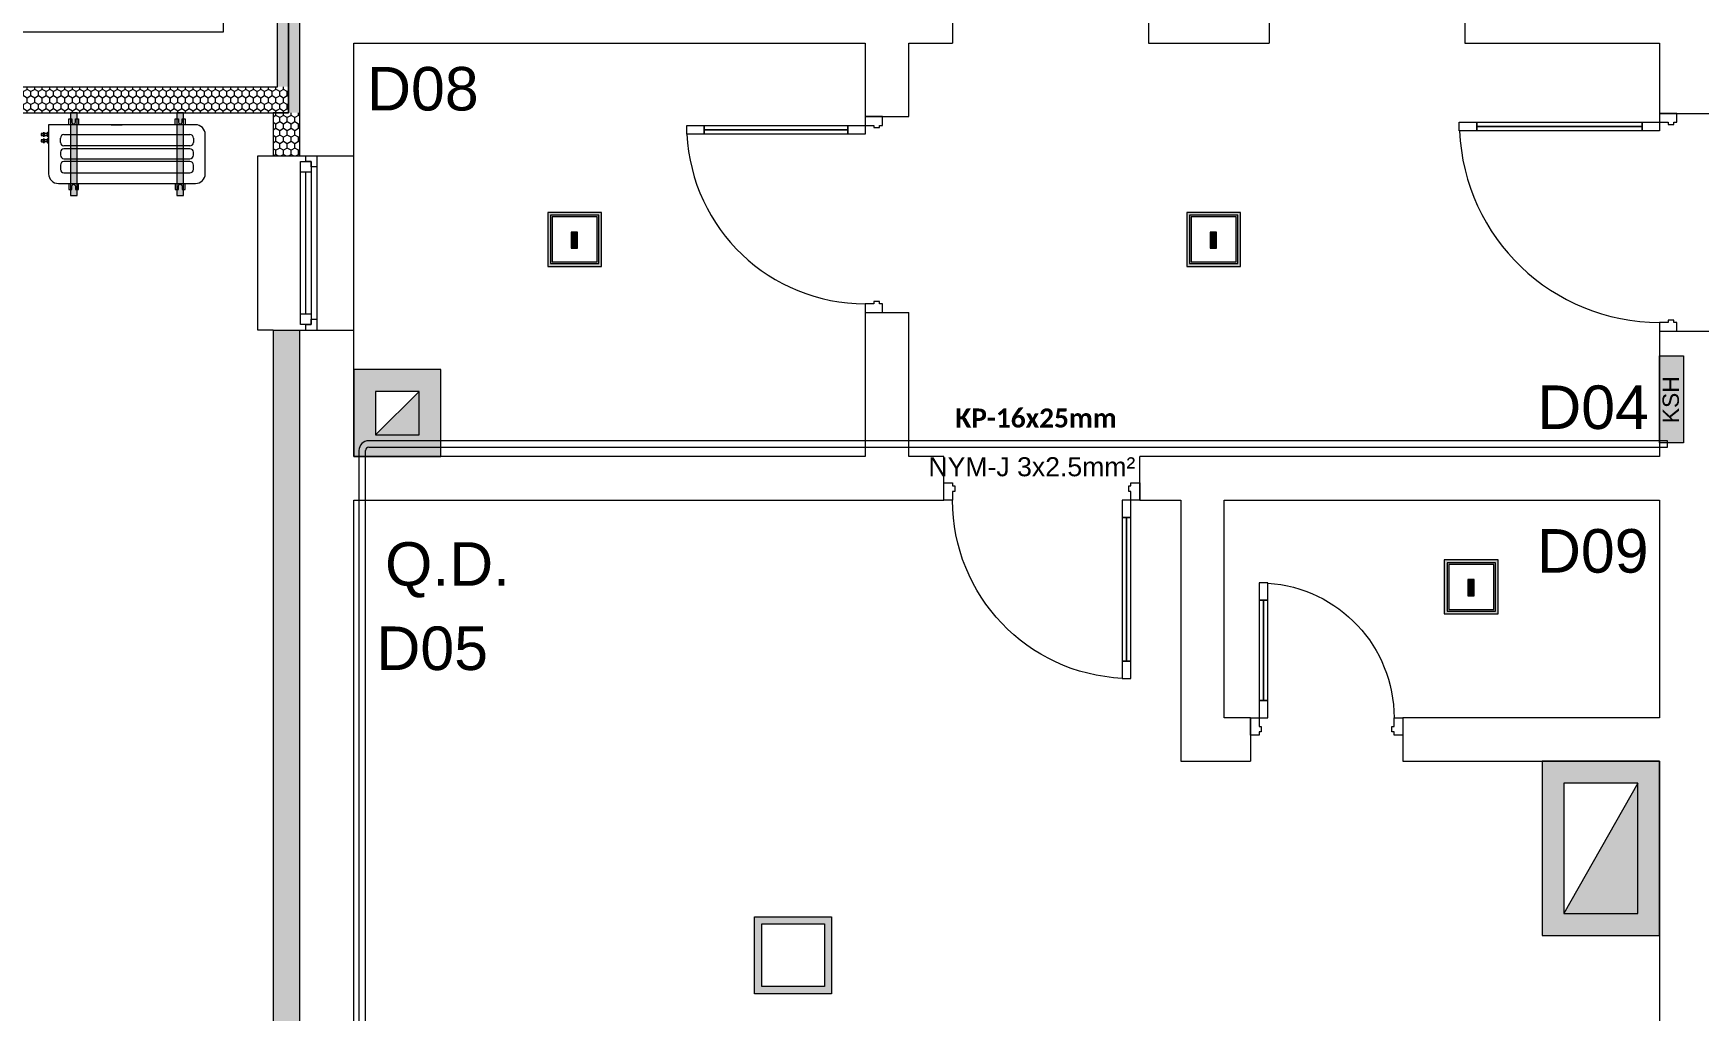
# Model space of a CAD drawing. Header units: millimetres. Extents: x 2791058 to 2855058, y -67651 to -26651.
# Drawn here: x 2820194 to 2827846, y -53419 to -48927 of the extents above; entities that cross this region are included whole.
import ezdxf

# ---------------------------------------------------------------- set-up
doc = ezdxf.new("R2010")
doc.units = ezdxf.units.MM
doc.header["$MEASUREMENT"] = 0
for name, color, linetype, lineweight in [('00E-Ndriqimi elektrike_Pen_No__6', 5, 'Continuous', 0), ('0_Pen_No__80', 3, 'Continuous', 0), ('Annotation - Text_Pen_No__82_Pen_No__7', 7, 'Continuous', 0), ('Exterior walls_Pen_No__60', 230, 'Continuous', 0), ('Structural - Bearing_Pen_No__19', 255, 'Continuous', 0), ('Structural - Bearing_Pen_No__6', 5, 'Continuous', 0), ('Structural - Bearing_Pen_No__82_Pen_No__80', 3, 'Continuous', 0)]:
    doc.layers.add(name, color=color, linetype=linetype, lineweight=lineweight)
doc.layers.add('0_muret e jashtme', color=7, linetype='Continuous')
doc.layers.add('Exterior walls', color=7, linetype='Continuous')
for name, color, linetype, lineweight, true_color in [('0_muret e jashtme_Pen_No__82', 7, 'Continuous', 0, 0xaaaaaa), ('ARCHICAD Doors_Pen_No__82', 7, 'Continuous', 0, 0xaaaaaa), ('ARCHICAD Windows_Pen_No__82', 7, 'Continuous', 0, 0xaaaaaa), ('Exterior walls_Pen_No__119_Pen_No__163', 7, 'Continuous', 0, 0xe8e8e8), ('Exterior walls_Pen_No__119_Pen_No__204', 7, 'Continuous', 0, 0xe8e8e8), ('Exterior walls_Pen_No__1_Pen_No__61', 7, 'Continuous', 0, 0x6a6a6a), ('Shell - Roof_Pen_No__82', 7, 'Continuous', 0, 0xaaaaaa), ('Structural - Bearing_Pen_No__82', 7, 'Continuous', 0, 0xaaaaaa), ('Text blocks_Pen_No__82', 7, 'Continuous', 0, 0xaaaaaa)]:
    doc.layers.add(name, color=color, linetype=linetype, lineweight=lineweight, true_color=true_color)
doc.styles.add('GENERATED_STYLE_1', font='')
doc.styles.add('GENERATED_STYLE_3', font='')
doc.styles.get('GENERATED_STYLE_1').set_extended_font_data('Arial')
doc.styles.get('GENERATED_STYLE_3').set_extended_font_data('Calibri', bold=True)
pattern_1 = [(90, (2247653.822, -76424.967), (-34.6410162, 0), [20, -40]), (90, (2247636.502, -76394.967), (-34.6410162, 0), [20, -40]), (150, (2247653.822, -76404.967), (17.320508, 30), [20, -40]), (150, (2247619.18, -76404.967), (17.320508, 30), [20, -40]), (210, (2247653.822, -76424.967), (-17.320508, 30), [20, -40]), (210, (2247619.18, -76424.967), (-17.320508, 30), [20, -40])]

# ---------------------------------------------------------------- blocks, each defined once
blk = doc.blocks.new('Wall_5', base_point=(2821666.5, -45072.7))
at = {"layer": '0_muret e jashtme_Pen_No__82', "linetype": 'Continuous', "lineweight": 0, "true_color": 0xaaaaaa}
h = blk.add_hatch(dxfattribs=at)
h.set_pattern_fill('Styrofoam_SM_Insulation', color=253, style=0, pattern_type=2)
h.set_pattern_definition(pattern_1)
h.paths.add_polyline_path([(2821366.5, -45072.7), (2821366.5, -49292.7), (2821416.5, -49292.7), (2821416.5, -45072.7)])
at = {"layer": '0_muret e jashtme_Pen_No__82', "color": 253, "linetype": 'Continuous', "lineweight": 0, "true_color": 0xaaaaaa}
blk.add_line((2821416.5, -45072.7), (2821416.5, -49292.7), dxfattribs=at)
at = {"layer": '0_muret e jashtme_Pen_No__82', "color": 253, "linetype": 'Continuous', "lineweight": 0, "true_color": 0xaaaaaa, "flags": 128}
for points in [[(2821366.5, -45072.7), (2821366.5, -49292.7)], [(2821666.5, -45072.7), (2821366.5, -45072.7)], [(2821666.5, -48722.7), (2821666.5, -45072.7)], [(2821666.5, -49292.7), (2821666.5, -48972.7)]]:
    blk.add_lwpolyline(points, dxfattribs=at)
blk = doc.blocks.new('Storefront 22')
at = {"layer": 'ARCHICAD Doors_Pen_No__82', "color": 253, "linetype": 'Continuous', "lineweight": 0, "true_color": 0xaaaaaa}
for p, q in [((370, 740), (370, 820)), ((370, 820), (410, 820)), ((410, 820), (410, 740)), ((370, 740), (390, 740)), ((370, 80), (370, 740)), ((410, 740), (370, 740)), ((390, 740), (410, 740)), ((390, 80), (390, 740)), ((390, 740), (390, 80)), ((390, 740), (390, 80)), ((410, 740), (410, 80)), ((390, 80), (370, 80)), ((370, 0), (370, 80)), ((370, 80), (410, 80)), ((410, 80), (390, 80)), ((410, 80), (410, 0)), ((-450, 0), (-450, -80)), ((-410, 0), (-450, 0)), ((-450, 0), (-450, -80)), ((-450, 0), (-450, -80)), ((-410, -40), (-410, 0)), ((410, 0), (370, 0)), ((410, 0), (410, -40)), ((450, 0), (410, 0)), ((450, -80), (450, 0)), ((450, 0), (450, -80)), ((450, 0), (450, -80)), ((-400, -40), (-410, -40)), ((-410, -80), (-410, -65.4)), ((-410, -65.4), (-400, -65.4)), ((-400, -65.4), (-400, -40)), ((410, -40), (400, -40)), ((400, -40), (400, -65.4)), ((400, -65.4), (410, -65.4)), ((410, -65.4), (410, -80)), ((-450, -80), (-410, -80)), ((-450, -80), (-450, -250)), ((410, -80), (450, -80)), ((450, -80), (450, -250))]:
    blk.add_line(p, q, dxfattribs=at)
blk.add_arc((410, 0), 820, 92.79603, 180, dxfattribs=at)
blk = doc.blocks.new('Wall_11', base_point=(2836666.5, -48722.7))
at = {"layer": '0_muret e jashtme_Pen_No__82', "color": 253, "linetype": 'Continuous', "lineweight": 0, "true_color": 0xaaaaaa}
for p, q in [((2824417.6, -48802.7), (2824417.6, -48972.7)), ((2825317.6, -48802.7), (2825317.6, -48972.7)), ((2825872.3, -48802.7), (2825872.3, -48972.7)), ((2826772.3, -48802.7), (2826772.3, -48972.7))]:
    blk.add_line(p, q, dxfattribs=at)
at = {"layer": '0_muret e jashtme_Pen_No__82', "color": 253, "linetype": 'Continuous', "lineweight": 0, "true_color": 0xaaaaaa, "flags": 128}
for points in [[(2821666.5, -48972.7), (2824016.5, -48972.7)], [(2824216.5, -48972.7), (2824417.6, -48972.7)], [(2825317.6, -48972.7), (2825872.3, -48972.7)], [(2826772.3, -48972.7), (2827666.5, -48972.7)]]:
    blk.add_lwpolyline(points, dxfattribs=at)
at = {"layer": 'ARCHICAD Doors_Pen_No__82', "color": 253, "linetype": 'Continuous', "lineweight": 0, "true_color": 0xaaaaaa, "zscale": 1000}
blk.add_blockref('Storefront 22', (2824867.6, -48722.7), dxfattribs=at)
at = {"layer": 'ARCHICAD Doors_Pen_No__82', "color": 253, "linetype": 'Continuous', "lineweight": 0, "true_color": 0xaaaaaa, "xscale": -1, "zscale": 1000}
blk.add_blockref('Storefront 22', (2826322.3, -48722.7), dxfattribs=at)
blk = doc.blocks.new('Window 22')
at = {"layer": 'ARCHICAD Windows_Pen_No__82', "color": 253, "linetype": 'Continuous', "lineweight": 0, "true_color": 0xaaaaaa}
for p, q in [((-400, 150), (-400, 220)), ((-400, 220), (400, 220)), ((400, 220), (400, 150)), ((-400, 150), (-400, 30)), ((400, 150), (400, 30)), ((-400, 30), (-400, 0)), ((-400, 0), (-375, 0)), ((-400, 0), (-400, -50)), ((-400, 0), (-400, -50)), ((-375, 25), (-325, 25)), ((-375, -25), (-375, 25)), ((-375, 0), (-375, -25)), ((-325, 25), (325, 25)), ((-325, 25), (-325, -25)), ((-325, 25), (325, 25)), ((-325, 0), (325, 0)), ((325, -25), (325, 25)), ((325, 25), (375, 25)), ((375, 25), (375, -25)), ((375, -25), (375, 0)), ((375, 0), (400, 0)), ((400, 30), (400, 0)), ((400, 0), (400, -50)), ((400, 0), (400, -50)), ((-350, -50), (-400, -50)), ((-400, -50), (-400, -220)), ((-375, -25), (-350, -25)), ((-325, -25), (-375, -25)), ((-350, -25), (-350, -50)), ((350, -50), (-350, -50)), ((325, -25), (-325, -25)), ((375, -25), (325, -25)), ((350, -50), (350, -25)), ((350, -25), (375, -25)), ((400, -50), (350, -50)), ((400, -50), (400, -220)), ((-400, -220), (400, -220))]:
    blk.add_line(p, q, dxfattribs=at)
blk = doc.blocks.new('Window 22_2')
at = {"layer": 'ARCHICAD Windows_Pen_No__82', "color": 253, "linetype": 'Continuous', "lineweight": 0, "true_color": 0xaaaaaa}
for p, q in [((-800, 150), (-800, 220)), ((-800, 220), (800, 220)), ((800, 220), (800, 150)), ((-800, 150), (-800, 30)), ((800, 150), (800, 30)), ((-800, 30), (-800, 0)), ((-800, 0), (-775, 0)), ((-800, 0), (-800, -50)), ((-800, 0), (-800, -50)), ((-775, 25), (-725, 25)), ((-775, -25), (-775, 25)), ((-775, 0), (-775, -25)), ((-725, 25), (725, 25)), ((-725, 25), (-725, -25)), ((-725, 25), (725, 25)), ((-725, 0), (725, 0)), ((725, -25), (725, 25)), ((725, 25), (775, 25)), ((775, 25), (775, -25)), ((775, -25), (775, 0)), ((775, 0), (800, 0)), ((800, 30), (800, 0)), ((800, 0), (800, -50)), ((800, 0), (800, -50)), ((-750, -50), (-800, -50)), ((-800, -50), (-800, -220)), ((-775, -25), (-750, -25)), ((-725, -25), (-775, -25)), ((-750, -25), (-750, -50)), ((750, -50), (-750, -50)), ((725, -25), (-725, -25)), ((775, -25), (725, -25)), ((750, -50), (750, -25)), ((750, -25), (775, -25)), ((800, -50), (750, -50)), ((800, -50), (800, -220)), ((-800, -220), (800, -220))]:
    blk.add_line(p, q, dxfattribs=at)
blk = doc.blocks.new('Door 22')
at = {"layer": 'ARCHICAD Doors_Pen_No__82', "color": 253, "linetype": 'Continuous', "lineweight": 0, "true_color": 0xaaaaaa}
for p, q in [((360, 0), (360, 720)), ((-400, 0), (-437, 0)), ((-400, 0), (-437, 0)), ((-360, 0), (-400, 0)), ((-400, 0), (-400, -115)), ((-400, 0), (-400, -115)), ((-400, 0), (-400, -115)), ((-360, -115), (-360, 0)), ((400, 0), (360, 0)), ((360, 0), (360, -115)), ((400, -115), (400, 0)), ((400, 0), (400, -115)), ((400, 0), (400, -115)), ((400, 0), (437, 0)), ((400, 0), (437, 0)), ((-400, -115), (-360, -115)), ((-400, -115), (-400, -250)), ((-400, -115), (-400, -250)), ((360, -115), (400, -115)), ((400, -115), (400, -250)), ((400, -115), (400, -250)), ((-400, -250), (-400, -370)), ((-400, -250), (-400, -370)), ((400, -250), (400, -370)), ((400, -250), (400, -370)), ((-400, -370), (-437, -370)), ((-400, -370), (-437, -370)), ((400, -370), (437, -370)), ((400, -370), (437, -370))]:
    blk.add_line(p, q, dxfattribs=at)
blk.add_arc((360, 0), 720, 90, 180, dxfattribs=at)
blk = doc.blocks.new('Wall_19', base_point=(2815066.5, -48922.7))
at = {"layer": '0_muret e jashtme_Pen_No__82', "linetype": 'Continuous', "lineweight": 0, "true_color": 0xaaaaaa}
h = blk.add_hatch(dxfattribs=at)
h.set_pattern_fill('Styrofoam_SM_Insulation', color=253, style=0, pattern_type=2)
h.set_pattern_definition(pattern_1)
h.paths.add_polyline_path([(2814816.5, -49172.7), (2814696.5, -49292.7), (2815693.9, -49292.7), (2815693.9, -49172.7)])
h = blk.add_hatch(dxfattribs=at)
h.set_pattern_fill('Styrofoam_SM_Insulation', color=253, style=0, pattern_type=2)
h.set_pattern_definition(pattern_1)
h.paths.add_polyline_path([(2816493.9, -49172.7), (2816493.9, -49292.7), (2817166.5, -49292.7), (2817166.5, -49172.7)])
h = blk.add_hatch(dxfattribs=at)
h.set_pattern_fill('Styrofoam_SM_Insulation', color=253, style=0, pattern_type=2)
h.set_pattern_definition(pattern_1)
h.paths.add_polyline_path([(2817316.5, -49172.7), (2817316.5, -49292.7), (2817336.5, -49292.7), (2817336.5, -49172.7)])
h = blk.add_hatch(dxfattribs=at)
h.set_pattern_fill('Styrofoam_SM_Insulation', color=253, style=0, pattern_type=2)
h.set_pattern_definition(pattern_1)
h.paths.add_polyline_path([(2819736.5, -49292.7), (2819766.5, -49292.7), (2819766.5, -49172.7), (2819736.5, -49172.7)])
h = blk.add_hatch(dxfattribs=at)
h.set_pattern_fill('Styrofoam_SM_Insulation', color=253, style=0, pattern_type=2)
h.set_pattern_definition(pattern_1)
h.paths.add_polyline_path([(2821316.5, -49231), (2821269.2, -49172.7), (2819916.5, -49172.7), (2819916.5, -49292.7), (2821316.5, -49292.7)])
h = blk.add_hatch(dxfattribs=at)
h.set_pattern_fill('Styrofoam_SM_Insulation', color=253, style=0, pattern_type=2)
h.set_pattern_definition(pattern_1)
h.paths.add_polyline_path([(2821269.2, -49172.7), (2821316.5, -49231), (2821316.5, -49172.7)])
h = blk.add_hatch(dxfattribs=at)
h.set_pattern_fill('Styrofoam_SM_Insulation', color=253, style=0, pattern_type=2)
h.set_pattern_definition(pattern_1)
h.paths.add_polyline_path([(2821316.5, -49231), (2821366.5, -49292.7), (2821366.5, -49172.7), (2821316.5, -49172.7)])
h = blk.add_hatch(dxfattribs=at)
h.set_pattern_fill('Styrofoam_SM_Insulation', color=253, style=0, pattern_type=2)
h.set_pattern_definition(pattern_1)
h.paths.add_polyline_path([(2821316.5, -49231), (2821316.5, -49292.7), (2821366.5, -49292.7)])
at = {"layer": '0_muret e jashtme_Pen_No__82', "color": 253, "linetype": 'Continuous', "lineweight": 0, "true_color": 0xaaaaaa}
for p, q in [((2815693.9, -49092.7), (2815693.9, -48922.7)), ((2816493.9, -49092.7), (2816493.9, -48922.7)), ((2817336.5, -49092.7), (2817336.5, -48922.7)), ((2819736.5, -48922.7), (2819773.5, -48922.7)), ((2819736.5, -48922.7), (2819736.5, -49037.7)), ((2821316.5, -49172.7), (2821316.5, -48922.7)), ((2819736.5, -49037.7), (2819736.5, -49172.7)), ((2815693.9, -49142.7), (2815693.9, -49092.7)), ((2816493.9, -49142.7), (2816493.9, -49092.7)), ((2817336.5, -49142.7), (2817336.5, -49092.7)), ((2814816.5, -49172.7), (2815693.9, -49172.7)), ((2815693.9, -49172.7), (2815693.9, -49142.7)), ((2815693.9, -49292.7), (2815693.9, -49172.7)), ((2816493.9, -49172.7), (2816493.9, -49142.7)), ((2816493.9, -49172.7), (2817166.5, -49172.7)), ((2816493.9, -49292.7), (2816493.9, -49172.7)), ((2817166.5, -49172.7), (2817166.5, -49292.7)), ((2817316.5, -49292.7), (2817316.5, -49172.7)), ((2817316.5, -49172.7), (2817336.5, -49172.7)), ((2817336.5, -49172.7), (2817336.5, -49142.7)), ((2817336.5, -49292.7), (2817336.5, -49172.7)), ((2819736.5, -49172.7), (2819766.5, -49172.7)), ((2819736.5, -49172.7), (2819736.5, -49292.7)), ((2819766.5, -49172.7), (2819766.5, -49292.7)), ((2819916.5, -49292.7), (2819916.5, -49172.7)), ((2819916.5, -49172.7), (2821066.5, -49172.7)), ((2821066.5, -49172.7), (2821269.2, -49172.7)), ((2821269.2, -49172.7), (2821316.5, -49172.7)), ((2819736.5, -49292.7), (2819773.5, -49292.7))]:
    blk.add_line(p, q, dxfattribs=at)
at = {"layer": '0_muret e jashtme_Pen_No__82', "color": 253, "linetype": 'Continuous', "lineweight": 0, "true_color": 0xaaaaaa, "flags": 128}
for points in [[(2815693.9, -48922.7), (2815066.5, -48922.7)], [(2817336.5, -48922.7), (2816493.9, -48922.7)], [(2821066.5, -48922.7), (2819736.5, -48922.7)], [(2821366.5, -49292.7), (2821366.5, -49172.7)], [(2814696.5, -49292.7), (2815693.9, -49292.7)], [(2816493.9, -49292.7), (2817166.5, -49292.7)], [(2817316.5, -49292.7), (2817336.5, -49292.7)], [(2819736.5, -49292.7), (2819766.5, -49292.7)], [(2819916.5, -49292.7), (2821366.5, -49292.7)]]:
    blk.add_lwpolyline(points, dxfattribs=at)
at = {"layer": 'ARCHICAD Doors_Pen_No__82', "color": 253, "linetype": 'Continuous', "lineweight": 0, "true_color": 0xaaaaaa, "zscale": 1000}
blk.add_blockref('Door 22', (2819336.5, -48922.7), dxfattribs=at)
at = {"layer": 'ARCHICAD Windows_Pen_No__82', "color": 253, "linetype": 'Continuous', "lineweight": 0, "true_color": 0xaaaaaa, "zscale": 1000, "rotation": 180}
for name, p in [('Window 22', (2816093.9, -49142.7)), ('Window 22_2', (2818136.5, -49142.7))]:
    blk.add_blockref(name, p, dxfattribs=at)
blk = doc.blocks.new('Storefront 22_2')
at = {"layer": 'ARCHICAD Doors_Pen_No__82', "color": 253, "linetype": 'Continuous', "lineweight": 0, "true_color": 0xaaaaaa}
for p, q in [((420, 840), (420, 920)), ((420, 920), (460, 920)), ((460, 920), (460, 840)), ((420, 840), (440, 840)), ((420, 80), (420, 840)), ((460, 840), (420, 840)), ((440, 840), (460, 840)), ((440, 80), (440, 840)), ((440, 840), (440, 80)), ((440, 840), (440, 80)), ((460, 840), (460, 80)), ((440, 80), (420, 80)), ((420, 0), (420, 80)), ((420, 80), (460, 80)), ((460, 80), (440, 80)), ((460, 80), (460, 0)), ((-500, 0), (-500, -80)), ((-460, 0), (-500, 0)), ((-500, 0), (-500, -80)), ((-500, 0), (-500, -80)), ((-460, -40), (-460, 0)), ((460, 0), (420, 0)), ((460, 0), (460, -40)), ((500, 0), (460, 0)), ((500, -80), (500, 0)), ((500, 0), (500, -80)), ((500, 0), (500, -80)), ((-450, -40), (-460, -40)), ((-460, -80), (-460, -65.4)), ((-460, -65.4), (-450, -65.4)), ((-450, -65.4), (-450, -40)), ((460, -40), (450, -40)), ((450, -40), (450, -65.4)), ((450, -65.4), (460, -65.4)), ((460, -65.4), (460, -80)), ((-500, -80), (-460, -80)), ((-500, -80), (-500, -250)), ((460, -80), (500, -80)), ((500, -80), (500, -250))]:
    blk.add_line(p, q, dxfattribs=at)
blk.add_arc((460, 0), 920, 92.49191, 180, dxfattribs=at)
blk = doc.blocks.new('Wall_21', base_point=(2827666.5, -54272.7))
at = {"layer": '0_muret e jashtme_Pen_No__82', "color": 253, "linetype": 'Continuous', "lineweight": 0, "true_color": 0xaaaaaa}
for p, q in [((2827666.5, -49295.7), (2827746.5, -49295.7)), ((2827746.5, -49295.7), (2827916.5, -49295.7)), ((2827666.5, -50295.7), (2827746.5, -50295.7)), ((2827746.5, -50295.7), (2827916.5, -50295.7))]:
    blk.add_line(p, q, dxfattribs=at)
at = {"layer": '0_muret e jashtme_Pen_No__82', "color": 253, "linetype": 'Continuous', "lineweight": 0, "true_color": 0xaaaaaa, "flags": 128}
for points in [[(2827666.5, -48972.7), (2827666.5, -49295.7)], [(2827916.5, -49295.7), (2827916.5, -48972.7)], [(2827666.5, -50295.7), (2827666.5, -50872.7)], [(2827916.5, -54272.7), (2827916.5, -50295.7)], [(2827666.5, -51072.7), (2827666.5, -52072.7)], [(2827666.5, -52272.7), (2827666.5, -54272.7)]]:
    blk.add_lwpolyline(points, dxfattribs=at)
at = {"layer": 'ARCHICAD Doors_Pen_No__82', "color": 253, "linetype": 'Continuous', "lineweight": 0, "true_color": 0xaaaaaa, "zscale": 1000, "rotation": 90}
blk.add_blockref('Storefront 22_2', (2827666.5, -49795.7), dxfattribs=at)
blk = doc.blocks.new('Storefront 22_3')
at = {"layer": 'ARCHICAD Doors_Pen_No__82', "color": 253, "linetype": 'Continuous', "lineweight": 0, "true_color": 0xaaaaaa}
for p, q in [((370, 740), (370, 820)), ((370, 820), (410, 820)), ((410, 820), (410, 740)), ((370, 740), (390, 740)), ((370, 80), (370, 740)), ((410, 740), (370, 740)), ((390, 740), (410, 740)), ((390, 80), (390, 740)), ((390, 740), (390, 80)), ((390, 740), (390, 80)), ((410, 740), (410, 80)), ((390, 80), (370, 80)), ((370, 0), (370, 80)), ((370, 80), (410, 80)), ((410, 80), (390, 80)), ((410, 80), (410, 0)), ((-450, 0), (-450, -80)), ((-410, 0), (-450, 0)), ((-450, 0), (-450, -80)), ((-450, 0), (-450, -80)), ((-410, -40), (-410, 0)), ((410, 0), (370, 0)), ((410, 0), (410, -40)), ((450, 0), (410, 0)), ((450, -80), (450, 0)), ((450, 0), (450, -80)), ((450, 0), (450, -80)), ((-400, -40), (-410, -40)), ((-410, -80), (-410, -65.4)), ((-410, -65.4), (-400, -65.4)), ((-400, -65.4), (-400, -40)), ((410, -40), (400, -40)), ((400, -40), (400, -65.4)), ((400, -65.4), (410, -65.4)), ((410, -65.4), (410, -80)), ((-450, -80), (-410, -80)), ((-450, -80), (-450, -200)), ((410, -80), (450, -80)), ((450, -80), (450, -200))]:
    blk.add_line(p, q, dxfattribs=at)
blk.add_arc((410, 0), 820, 92.79603, 180, dxfattribs=at)
blk = doc.blocks.new('Wall_29', base_point=(2824216.5, -48722.7))
at = {"layer": '0_muret e jashtme_Pen_No__82', "color": 253, "linetype": 'Continuous', "lineweight": 0, "true_color": 0xaaaaaa}
for p, q in [((2824016.5, -49310.4), (2824096.5, -49310.4)), ((2824096.5, -49310.4), (2824216.5, -49310.4)), ((2824016.5, -50210.4), (2824096.5, -50210.4)), ((2824096.5, -50210.4), (2824216.5, -50210.4))]:
    blk.add_line(p, q, dxfattribs=at)
at = {"layer": '0_muret e jashtme_Pen_No__82', "color": 253, "linetype": 'Continuous', "lineweight": 0, "true_color": 0xaaaaaa, "flags": 128}
for points in [[(2824016.5, -48972.7), (2824016.5, -49310.4)], [(2824216.5, -49310.4), (2824216.5, -48972.7)], [(2824016.5, -50210.4), (2824016.5, -50872.7)], [(2824216.5, -50872.7), (2824216.5, -50210.4)]]:
    blk.add_lwpolyline(points, dxfattribs=at)
at = {"layer": 'ARCHICAD Doors_Pen_No__82', "color": 253, "linetype": 'Continuous', "lineweight": 0, "true_color": 0xaaaaaa, "zscale": 1000, "rotation": 90}
blk.add_blockref('Storefront 22_3', (2824016.5, -49760.4), dxfattribs=at)
blk = doc.blocks.new('Wall_30', base_point=(2821666.5, -50872.7))
at = {"layer": '0_muret e jashtme_Pen_No__82', "color": 253, "linetype": 'Continuous', "lineweight": 0, "true_color": 0xaaaaaa}
for p, q in [((2824377.8, -50992.7), (2824377.8, -50872.7)), ((2825277.8, -50992.7), (2825277.8, -50872.7)), ((2824377.8, -51072.7), (2824377.8, -50992.7)), ((2825277.8, -51072.7), (2825277.8, -50992.7))]:
    blk.add_line(p, q, dxfattribs=at)
at = {"layer": '0_muret e jashtme_Pen_No__82', "color": 253, "linetype": 'Continuous', "lineweight": 0, "true_color": 0xaaaaaa, "flags": 128}
for points in [[(2824016.5, -50872.7), (2821666.5, -50872.7)], [(2824377.8, -50872.7), (2824216.5, -50872.7)], [(2827666.5, -50872.7), (2825277.8, -50872.7)], [(2821666.5, -51072.7), (2824377.8, -51072.7)], [(2825277.8, -51072.7), (2825466.5, -51072.7)], [(2825666.5, -51072.7), (2827666.5, -51072.7)]]:
    blk.add_lwpolyline(points, dxfattribs=at)
at = {"layer": 'ARCHICAD Doors_Pen_No__82', "color": 253, "linetype": 'Continuous', "lineweight": 0, "true_color": 0xaaaaaa, "xscale": -1, "zscale": 1000, "rotation": 180}
blk.add_blockref('Storefront 22_3', (2824827.8, -51072.7), dxfattribs=at)
blk = doc.blocks.new('Wall_31', base_point=(2825666.5, -50872.7))
at = {"layer": '0_muret e jashtme_Pen_No__82', "color": 253, "linetype": 'Continuous', "lineweight": 0, "true_color": 0xaaaaaa, "flags": 128}
for points in [[(2825466.5, -51072.7), (2825466.5, -52272.7)], [(2825666.5, -52072.7), (2825666.5, -51072.7)]]:
    blk.add_lwpolyline(points, dxfattribs=at)
blk = doc.blocks.new('Storefront 22_4')
at = {"layer": 'ARCHICAD Doors_Pen_No__82', "color": 253, "linetype": 'Continuous', "lineweight": 0, "true_color": 0xaaaaaa}
for p, q in [((270, 540), (270, 620)), ((270, 620), (310, 620)), ((310, 620), (310, 540)), ((270, 540), (290, 540)), ((270, 80), (270, 540)), ((310, 540), (270, 540)), ((290, 540), (310, 540)), ((290, 80), (290, 540)), ((290, 540), (290, 80)), ((290, 540), (290, 80)), ((310, 540), (310, 80)), ((290, 80), (270, 80)), ((270, 0), (270, 80)), ((270, 80), (310, 80)), ((310, 80), (290, 80)), ((310, 80), (310, 0)), ((-350, 0), (-350, -80)), ((-310, 0), (-350, 0)), ((-350, 0), (-350, -80)), ((-350, 0), (-350, -80)), ((-310, -40), (-310, 0)), ((310, 0), (270, 0)), ((310, 0), (310, -40)), ((350, 0), (310, 0)), ((350, -80), (350, 0)), ((350, 0), (350, -80)), ((350, 0), (350, -80)), ((-300, -40), (-310, -40)), ((-310, -80), (-310, -65.4)), ((-310, -65.4), (-300, -65.4)), ((-300, -65.4), (-300, -40)), ((310, -40), (300, -40)), ((300, -40), (300, -65.4)), ((300, -65.4), (310, -65.4)), ((310, -65.4), (310, -80)), ((-350, -80), (-310, -80)), ((-350, -80), (-350, -200)), ((310, -80), (350, -80)), ((350, -80), (350, -200))]:
    blk.add_line(p, q, dxfattribs=at)
blk.add_arc((310, 0), 620, 93.69907, 180, dxfattribs=at)
blk = doc.blocks.new('Wall_32', base_point=(2825666.5, -52072.7))
at = {"layer": '0_muret e jashtme_Pen_No__82', "color": 253, "linetype": 'Continuous', "lineweight": 0, "true_color": 0xaaaaaa}
for p, q in [((2825786.6, -52072.7), (2825786.6, -52152.7)), ((2826486.6, -52072.7), (2826486.6, -52152.7)), ((2825786.6, -52152.7), (2825786.6, -52272.7)), ((2826486.6, -52152.7), (2826486.6, -52272.7))]:
    blk.add_line(p, q, dxfattribs=at)
at = {"layer": '0_muret e jashtme_Pen_No__82', "color": 253, "linetype": 'Continuous', "lineweight": 0, "true_color": 0xaaaaaa, "flags": 128}
for points in [[(2825786.6, -52072.7), (2825666.5, -52072.7)], [(2827666.5, -52072.7), (2826486.6, -52072.7)], [(2825466.5, -52272.7), (2825786.6, -52272.7)], [(2826486.6, -52272.7), (2827666.5, -52272.7)]]:
    blk.add_lwpolyline(points, dxfattribs=at)
at = {"layer": 'ARCHICAD Doors_Pen_No__82', "color": 253, "linetype": 'Continuous', "lineweight": 0, "true_color": 0xaaaaaa, "xscale": -1, "zscale": 1000}
blk.add_blockref('Storefront 22_4', (2826136.6, -52072.7), dxfattribs=at)
blk = doc.blocks.new('Wall_62', base_point=(2821066.5, -44452.7))
at = {"layer": '0_muret e jashtme_Pen_No__82', "linetype": 'Continuous', "lineweight": 0, "true_color": 0xaaaaaa}
h = blk.add_hatch(dxfattribs=at)
h.set_pattern_fill('Styrofoam_SM_Insulation', color=253, style=0, pattern_type=2)
h.set_pattern_definition(pattern_1)
h.paths.add_polyline_path([(2821366.5, -49172.7), (2821366.5, -44452.7), (2821316.5, -44452.7), (2821316.5, -49172.7)])
at = {"layer": '0_muret e jashtme_Pen_No__82', "color": 253, "linetype": 'Continuous', "lineweight": 0, "true_color": 0xaaaaaa}
for p, q in [((2821316.5, -48922.7), (2821316.5, -44452.7)), ((2821316.5, -49172.7), (2821316.5, -48922.7))]:
    blk.add_line(p, q, dxfattribs=at)
at = {"layer": '0_muret e jashtme_Pen_No__82', "color": 253, "linetype": 'Continuous', "lineweight": 0, "true_color": 0xaaaaaa, "flags": 128}
for points in [[(2821066.5, -44452.7), (2821066.5, -44622.7)], [(2821366.5, -49172.7), (2821366.5, -44452.7)], [(2821066.5, -44822.7), (2821066.5, -48922.7)]]:
    blk.add_lwpolyline(points, dxfattribs=at)
blk = doc.blocks.new('Wall_63', base_point=(2821666.5, -49292.7))
at = {"layer": '0_muret e jashtme_Pen_No__82', "linetype": 'Continuous', "lineweight": 0, "true_color": 0xaaaaaa}
h = blk.add_hatch(dxfattribs=at)
h.set_pattern_fill('Styrofoam_SM_Insulation', color=253, style=0, pattern_type=2)
h.set_pattern_definition(pattern_1)
h.paths.add_polyline_path([(2821296.5, -49292.7), (2821296.5, -49491.2), (2821416.5, -49491.2), (2821416.5, -49292.7)])
h = blk.add_hatch(dxfattribs=at)
h.set_pattern_fill('Styrofoam_SM_Insulation', color=253, style=0, pattern_type=2)
h.set_pattern_definition(pattern_1)
h.paths.add_polyline_path([(2821296.5, -55542.7), (2821416.5, -55422.7), (2821416.5, -50291.2), (2821296.5, -50291.2)])
at = {"layer": '0_muret e jashtme_Pen_No__82', "color": 253, "linetype": 'Continuous', "lineweight": 0, "true_color": 0xaaaaaa}
for p, q in [((2821416.5, -49292.7), (2821416.5, -49491.2)), ((2821296.5, -49491.2), (2821416.5, -49491.2)), ((2821416.5, -49491.2), (2821446.5, -49491.2)), ((2821446.5, -49491.2), (2821496.5, -49491.2)), ((2821496.5, -49491.2), (2821666.5, -49491.2)), ((2821296.5, -50291.2), (2821416.5, -50291.2)), ((2821416.5, -50291.2), (2821416.5, -55422.7)), ((2821416.5, -50291.2), (2821446.5, -50291.2)), ((2821446.5, -50291.2), (2821496.5, -50291.2)), ((2821496.5, -50291.2), (2821666.5, -50291.2))]:
    blk.add_line(p, q, dxfattribs=at)
at = {"layer": '0_muret e jashtme_Pen_No__82', "color": 253, "linetype": 'Continuous', "lineweight": 0, "true_color": 0xaaaaaa, "flags": 128}
for points in [[(2821296.5, -49292.7), (2821296.5, -49491.2)], [(2821366.5, -49292.7), (2821296.5, -49292.7)], [(2821666.5, -49491.2), (2821666.5, -49292.7)], [(2821296.5, -50291.2), (2821296.5, -55542.7)], [(2821666.5, -50872.7), (2821666.5, -50291.2)], [(2821666.5, -55172.7), (2821666.5, -51072.7)]]:
    blk.add_lwpolyline(points, dxfattribs=at)
at = {"layer": 'ARCHICAD Windows_Pen_No__82', "color": 253, "linetype": 'Continuous', "lineweight": 0, "true_color": 0xaaaaaa, "zscale": 1000, "rotation": 90}
blk.add_blockref('Window 22', (2821446.5, -49891.2), dxfattribs=at)
blk = doc.blocks.new('Wall_74', base_point=(2827702.5, -50814.7))
at = {"layer": 'Exterior walls_Pen_No__60', "color": 230, "linetype": 'Continuous', "lineweight": 0, "flags": 128}
for points in [[(2827702.5, -50799.7), (2821735.5, -50799.7)], [(2827702.5, -50829.7), (2827702.5, -50799.7)], [(2821735.5, -50829.7), (2827702.5, -50829.7)]]:
    blk.add_lwpolyline(points, dxfattribs=at)
blk = doc.blocks.new('Wall_75', base_point=(2821705.5, -50844.7))
at = {"layer": 'Exterior walls_Pen_No__60', "color": 230, "linetype": 'Continuous', "lineweight": 0, "flags": 128}
for points in [[(2821690.5, -50844.7), (2821690.5, -55162.3)], [(2821720.5, -55162.3), (2821720.5, -50844.7)], [(2821690.5, -55162.3), (2821720.5, -55162.3)]]:
    blk.add_lwpolyline(points, dxfattribs=at)
blk = doc.blocks.new('Wall_76', base_point=(2821735.5, -50814.7))
at = {"layer": 'Exterior walls_Pen_No__60', "color": 230, "linetype": 'Continuous', "lineweight": 0}
for radius in [45, 15]:
    blk.add_arc((2821735.5, -50844.7), radius, 90, 180, dxfattribs=at)

msp = doc.modelspace()

# ---------------------------------------------------------------- hatches: boundary and pattern name
at = {"layer": 'Exterior walls_Pen_No__119_Pen_No__163', "linetype": 'Continuous', "lineweight": 0, "true_color": 0xe8e8e8}
msp.add_hatch(color=254, dxfattribs=at).paths.add_polyline_path([(2820853.8, -49292.7), (2820884.4, -49292.7), (2820884.4, -49672.7), (2820853.8, -49672.7)])
at = {"layer": 'Exterior walls_Pen_No__119_Pen_No__204', "linetype": 'Continuous', "lineweight": 0, "true_color": 0xe8e8e8}
msp.add_hatch(color=254, dxfattribs=at).paths.add_polyline_path([(2820364.4, -49292.7), (2820395, -49292.7), (2820394.9, -49672.7), (2820364.4, -49672.7)])
at = {"layer": 'Structural - Bearing_Pen_No__19', "linetype": 'Continuous', "lineweight": 0}
msp.add_hatch(color=255, dxfattribs=at).paths.add_polyline_path([(2827776.5, -50809.6), (2827666.5, -50809.6), (2827666.5, -50409.6), (2827776.5, -50409.6)])
at = {"layer": 'Structural - Bearing_Pen_No__19', "linetype": 'Continuous', "lineweight": 0, "true_color": 0xffffff}
h = msp.add_hatch(color=7, dxfattribs=at)
h.paths.add_polyline_path([(2822066.5, -50472.7), (2821666.5, -50472.7), (2821666.5, -50872.7), (2822066.5, -50872.7)])
h.paths.add_polyline_path([(2821766.5, -50772.7), (2821966.5, -50772.7), (2821966.5, -50572.7), (2821766.5, -50572.7)], flags=0)
for points in [[(2821766.5, -50772.7), (2821966.5, -50772.7), (2821966.5, -50572.7)], [(2827566.5, -52372.7), (2827226.5, -52972.7), (2827566.5, -52972.7)]]:
    msp.add_hatch(color=7, dxfattribs=at).paths.add_polyline_path(points)
h = msp.add_hatch(color=7, dxfattribs=at)
h.paths.add_polyline_path([(2827666.5, -52272.7), (2827126.5, -52272.7), (2827126.5, -53072.7), (2827666.5, -53072.7)])
h.paths.add_polyline_path([(2827566.5, -52372.7), (2827226.5, -52372.7), (2827226.5, -52972.7), (2827566.5, -52972.7)], flags=0)
at = {"layer": 'Structural - Bearing_Pen_No__6', "linetype": 'Continuous', "lineweight": 0}
h = msp.add_hatch(color=5, dxfattribs=at)
h.paths.add_polyline_path([(2822557.6, -49998.4), (2822805.1, -49998.4), (2822805.1, -49750.9), (2822557.6, -49750.9)])
h.paths.add_polyline_path([(2822577.7, -49978.3), (2822785, -49978.3), (2822785, -49771.1), (2822577.7, -49771.1)], flags=0)
h = msp.add_hatch(color=5, dxfattribs=at)
h.paths.add_polyline_path([(2825494.2, -49998.4), (2825741.7, -49998.4), (2825741.7, -49750.9), (2825494.2, -49750.9)])
h.paths.add_polyline_path([(2825514.3, -49978.3), (2825721.5, -49978.3), (2825721.5, -49771.1), (2825514.3, -49771.1)], flags=0)
for points in [[(2822694.6, -49915.3), (2822694.6, -49841.1), (2822665.2, -49841.1), (2822665.2, -49915.3)], [(2825631.2, -49915.3), (2825631.2, -49841.1), (2825601.8, -49841.1), (2825601.8, -49915.3)], [(2826814.6, -51511.9), (2826814.6, -51437.7), (2826785.2, -51437.7), (2826785.2, -51511.9)]]:
    msp.add_hatch(color=5, dxfattribs=at).paths.add_polyline_path(points)
h = msp.add_hatch(color=5, dxfattribs=at)
h.paths.add_polyline_path([(2826677.6, -51595), (2826925.1, -51595), (2826925.1, -51347.5), (2826677.6, -51347.5)])
h.paths.add_polyline_path([(2826697.7, -51574.9), (2826905, -51574.9), (2826905, -51367.7), (2826697.7, -51367.7)], flags=0)
h = msp.add_hatch(color=5, dxfattribs=at)
h.paths.add_polyline_path([(2823508.1, -52986.9), (2823862.1, -52986.9), (2823862.1, -53340.9), (2823508.1, -53340.9)])
h.paths.add_polyline_path([(2823828.9, -53307.7), (2823541.3, -53307.7), (2823541.3, -53020.1), (2823828.9, -53020.1)], flags=0)

# ---------------------------------------------------------------- linework, layer by layer
at = {"layer": '00E-Ndriqimi elektrike_Pen_No__6', "color": 5, "linetype": 'Continuous', "lineweight": 0}
for points in [[(2822805.1, -49750.9), (2822557.6, -49750.9), (2822557.6, -49998.4), (2822805.1, -49998.4)], [(2822792.4, -49763.6), (2822570.3, -49763.6), (2822570.3, -49985.7), (2822792.4, -49985.7)], [(2825741.7, -49750.9), (2825494.2, -49750.9), (2825494.2, -49998.4), (2825741.7, -49998.4)], [(2825728.9, -49763.6), (2825506.9, -49763.6), (2825506.9, -49985.7), (2825728.9, -49985.7)], [(2826925.1, -51347.5), (2826677.6, -51347.5), (2826677.6, -51595), (2826925.1, -51595)], [(2826912.4, -51360.2), (2826690.3, -51360.2), (2826690.3, -51582.3), (2826912.4, -51582.3)]]:
    msp.add_lwpolyline(points, close=True, dxfattribs=at)
at = {"layer": '0_Pen_No__80', "color": 3, "linetype": 'Continuous', "lineweight": 0}
for p, q in [((2820939.4, -49347.7), (2820264.4, -49347.7)), ((2820264.4, -49347.7), (2820264.4, -49572.7)), ((2820318.7, -49428.5), (2820318.7, -49408.9)), ((2820335, -49392.6), (2820913.7, -49392.6)), ((2820930, -49408.9), (2820930, -49428.5)), ((2820984.4, -49572.7), (2820984.4, -49392.7)), ((2820318.7, -49474.2), (2820318.7, -49487.2)), ((2820913.7, -49444.8), (2820335, -49444.8)), ((2820913.7, -49457.8), (2820335, -49457.8)), ((2820335, -49503.5), (2820913.7, -49503.5)), ((2820930, -49487.2), (2820930, -49474.2)), ((2820318.7, -49532.9), (2820318.7, -49552.4)), ((2820913.7, -49516.6), (2820335, -49516.6)), ((2820335, -49568.7), (2820913.7, -49568.7)), ((2820930, -49552.4), (2820930, -49532.9)), ((2820309.4, -49617.7), (2820939.4, -49617.7))]:
    msp.add_line(p, q, dxfattribs=at)
for points in [[(2820357, -49347.7), (2820357, -49320.5), (2820371.3, -49320.5), (2820371.3, -49335.8, 1), (2820388, -49335.8), (2820388, -49320.5), (2820402.3, -49320.5), (2820402.3, -49347.7)], [(2820846.4, -49347.7), (2820846.4, -49320.5), (2820860.7, -49320.5), (2820860.7, -49335.8, 1), (2820877.4, -49335.8), (2820877.4, -49320.5), (2820891.7, -49320.5), (2820891.7, -49347.7)], [(2820264.4, -49382.7), (2820260.9, -49382.7, 0.414214), (2820258, -49385.6), (2820258, -49398.8, 0.414214), (2820260.9, -49401.6), (2820264.4, -49401.6)], [(2820264.4, -49411.7), (2820260.9, -49411.7, 0.414214), (2820258, -49414.5), (2820258, -49427.8, 0.414214), (2820260.9, -49430.6), (2820264.4, -49430.6)], [(2820357, -49617.7), (2820357, -49644.9), (2820371.3, -49644.9), (2820371.3, -49629.6, -1), (2820388, -49629.6), (2820388, -49644.9), (2820402.3, -49644.9), (2820402.3, -49617.7)], [(2820846.5, -49617.7), (2820846.5, -49644.9), (2820860.8, -49644.9), (2820860.8, -49629.6, -1), (2820877.5, -49629.6), (2820877.5, -49644.9), (2820891.8, -49644.9), (2820891.8, -49617.7)]]:
    msp.add_lwpolyline(points, format="xyb", dxfattribs=at)
for points in [[(2820239.2, -49387.2), (2820233, -49387.2, 0.414214), (2820230.1, -49390.1), (2820230.1, -49394.2, 0.414214), (2820233, -49397.1), (2820239.2, -49397.1)], [(2820239.2, -49416.2), (2820233, -49416.2, 0.414214), (2820230.1, -49419.1), (2820230.1, -49423.2, 0.414214), (2820233, -49426.1), (2820239.2, -49426.1)]]:
    msp.add_lwpolyline(points, format="xyb", close=True, dxfattribs=at)
for points in [[(2820245.9, -49384.3), (2820239.2, -49384.3), (2820239.2, -49400.1), (2820245.9, -49400.1)], [(2820245.9, -49413.3), (2820239.2, -49413.3), (2820239.2, -49429), (2820245.9, -49429)], [(2820258, -49388), (2820245.9, -49388), (2820245.9, -49396.3), (2820258, -49396.3)], [(2820258, -49417), (2820245.9, -49417), (2820245.9, -49425.3), (2820258, -49425.3)]]:
    msp.add_lwpolyline(points, close=True, dxfattribs=at)
for centre, radius, start, end in [((2820939.4, -49392.7), 45, 0, 90), ((2820335, -49408.9), 16.3, 90, 180), ((2820335, -49428.5), 16.3, 180, 270), ((2820913.7, -49408.9), 16.3, 0, 90), ((2820913.7, -49428.5), 16.3, 270, 0), ((2820335, -49474.2), 16.3, 90, 180), ((2820335, -49487.2), 16.3, 180, 270), ((2820913.7, -49474.2), 16.3, 0, 90), ((2820913.7, -49487.2), 16.3, 270, 0), ((2820309.4, -49572.7), 45, 180, 270), ((2820335, -49532.9), 16.3, 90, 180), ((2820335, -49552.4), 16.3, 180, 270), ((2820913.7, -49532.9), 16.3, 0, 90), ((2820913.7, -49552.4), 16.3, 270, 0), ((2820939.4, -49572.7), 45, 270, 0)]:
    msp.add_arc(centre, radius, start, end, dxfattribs=at)
at = {"layer": 'Exterior walls_Pen_No__1_Pen_No__61', "color": 251, "linetype": 'Continuous', "lineweight": 0, "true_color": 0x6a6a6a, "flags": 128}
for points in [[(2820364.4, -49292.7), (2820364.4, -49672.7), (2820394.9, -49672.7), (2820395, -49292.7)], [(2820853.8, -49292.7), (2820853.8, -49672.7), (2820884.4, -49672.7), (2820884.4, -49292.7)]]:
    msp.add_lwpolyline(points, close=True, dxfattribs=at)
at = {"layer": 'Shell - Roof_Pen_No__82', "color": 253, "linetype": 'Continuous', "lineweight": 0, "true_color": 0xaaaaaa}
for p, q in [((2827666.5, -50409.6), (2827776.5, -50409.6)), ((2827666.5, -50809.6), (2827666.5, -50409.6)), ((2827776.5, -50409.6), (2827776.5, -50809.6)), ((2827776.5, -50809.6), (2827666.5, -50809.6))]:
    msp.add_line(p, q, dxfattribs=at)
at = {"layer": 'Structural - Bearing_Pen_No__6', "color": 5, "linetype": 'Continuous', "lineweight": 0, "flags": 128}
for points in [[(2822557.6, -49998.4), (2822805.1, -49998.4), (2822805.1, -49750.9), (2822557.6, -49750.9)], [(2822577.7, -49978.3), (2822785, -49978.3), (2822785, -49771.1), (2822577.7, -49771.1)], [(2825494.2, -49998.4), (2825741.7, -49998.4), (2825741.7, -49750.9), (2825494.2, -49750.9)], [(2825514.3, -49978.3), (2825721.5, -49978.3), (2825721.5, -49771.1), (2825514.3, -49771.1)], [(2822694.6, -49915.3), (2822694.6, -49841.1), (2822665.2, -49841.1), (2822665.2, -49915.3)], [(2825631.2, -49915.3), (2825631.2, -49841.1), (2825601.8, -49841.1), (2825601.8, -49915.3)], [(2826677.6, -51595), (2826925.1, -51595), (2826925.1, -51347.5), (2826677.6, -51347.5)], [(2826697.7, -51574.9), (2826905, -51574.9), (2826905, -51367.7), (2826697.7, -51367.7)], [(2826814.6, -51511.9), (2826814.6, -51437.7), (2826785.2, -51437.7), (2826785.2, -51511.9)], [(2823508.1, -52986.9), (2823862.1, -52986.9), (2823862.1, -53340.9), (2823508.1, -53340.9)], [(2823828.9, -53307.7), (2823541.3, -53307.7), (2823541.3, -53020.1), (2823828.9, -53020.1)]]:
    msp.add_lwpolyline(points, close=True, dxfattribs=at)
at = {"layer": 'Structural - Bearing_Pen_No__82', "color": 253, "linetype": 'Continuous', "lineweight": 0, "true_color": 0xaaaaaa, "flags": 128}
for points in [[(2827776.5, -50809.6), (2827666.5, -50809.6), (2827666.5, -50409.6), (2827776.5, -50409.6)], [(2822066.5, -50472.7), (2821666.5, -50472.7), (2821666.5, -50872.7), (2822066.5, -50872.7)], [(2821766.5, -50772.7), (2821966.5, -50772.7), (2821966.5, -50572.7), (2821766.5, -50572.7)], [(2821766.5, -50772.7), (2821966.5, -50772.7), (2821966.5, -50572.7)], [(2827666.5, -52272.7), (2827126.5, -52272.7), (2827126.5, -53072.7), (2827666.5, -53072.7)], [(2827566.5, -52372.7), (2827226.5, -52372.7), (2827226.5, -52972.7), (2827566.5, -52972.7)], [(2827566.5, -52372.7), (2827226.5, -52972.7), (2827566.5, -52972.7)]]:
    msp.add_lwpolyline(points, close=True, dxfattribs=at)
at = {"layer": 'Structural - Bearing_Pen_No__82_Pen_No__80', "color": 3, "linetype": 'Continuous', "lineweight": 0}
msp.add_line((2820551.9, -49347.7), (2820601.9, -49347.7), dxfattribs=at)

# ---------------------------------------------------------------- block references
at = {"layer": '0_muret e jashtme', "color": 7, "lineweight": 0}
for name, p in [('Wall_62', (2821066.5, -44452.7)), ('Wall_5', (2821666.5, -45072.7)), ('Wall_11', (2836666.5, -48722.7)), ('Wall_19', (2815066.5, -48922.7)), ('Wall_29', (2824216.5, -48722.7)), ('Wall_21', (2827666.5, -54272.7)), ('Wall_63', (2821666.5, -49292.7)), ('Wall_30', (2821666.5, -50872.7)), ('Wall_31', (2825666.5, -50872.7)), ('Wall_32', (2825666.5, -52072.7))]:
    msp.add_blockref(name, p, dxfattribs=at)
at = {"layer": 'Exterior walls', "color": 230, "lineweight": 0}
for name, p in [('Wall_76', (2821735.5, -50814.7)), ('Wall_74', (2827702.5, -50814.7)), ('Wall_75', (2821705.5, -50844.7))]:
    msp.add_blockref(name, p, dxfattribs=at)

# ---------------------------------------------------------------- texts
at = {"layer": 'Annotation - Text_Pen_No__82_Pen_No__7', "color": 7, "linetype": 'Continuous', "lineweight": 0, "char_height": 87.5, "attachment_point": 9}
for s, insert, style in [('\\A1;{\\pqr;\\fCalibri|b1|i0|c0|p34;KP-16x25mm}', (2825172.2, -50740), 'GENERATED_STYLE_3'), ('\\A1;{\\pqr;\\fArial|b0|i0|c0|p34;NYM-J 3x2.5mm²}', (2825257.8, -50964.2), 'GENERATED_STYLE_1')]:
    msp.add_mtext(s, dxfattribs=dict(at, insert=insert, style=style))
at = {"layer": 'Text blocks_Pen_No__82', "color": 253, "linetype": 'Continuous', "lineweight": 0, "true_color": 0xaaaaaa, "char_height": 200, "attachment_point": 1, "style": 'GENERATED_STYLE_1'}
for s, insert in [('\\A1;{\\pql;\\fArial|b0|i0|c0|p34;D0\\fArial|b0|i0|c0|p34;8}', (2821728, -49082.1)), ('\\A1;{\\pql;\\fArial|b0|i0|c0|p34;D0\\fArial|b0|i0|c0|p34;4}', (2827105, -50545.6)), ('\\A1;{\\pql;\\fArial|b0|i0|c0|p34;Q.D.}', (2821810.4, -51266)), ('\\A1;{\\pql;\\fArial|b0|i0|c0|p34;D0\\fArial|b0|i0|c0|p34;9}', (2827103.5, -51205.8)), ('\\A1;{\\pql;\\fArial|b0|i0|c0|p34;D0\\fArial|b0|i0|c0|p34;5}', (2821770.8, -51653.3))]:
    msp.add_mtext(s, dxfattribs=dict(at, insert=insert))
at = {"layer": 'Text blocks_Pen_No__82', "color": 253, "linetype": 'Continuous', "lineweight": 0, "true_color": 0xaaaaaa, "insert": (2827680.4, -50719), "char_height": 75, "attachment_point": 1, "rotation": 90, "style": 'GENERATED_STYLE_1'}
msp.add_mtext('\\A1;{\\pql;\\fArial|b0|i0|c0|p34;KSH}', dxfattribs=at)

doc.saveas('drawing.dxf')
